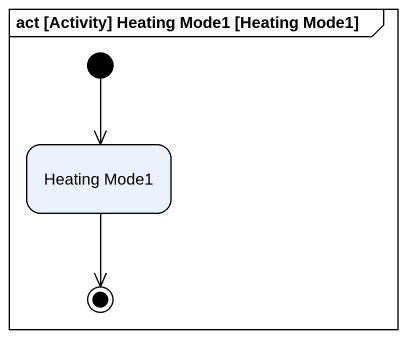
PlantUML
@startuml
mainframe act [Activity] Heating Mode1 [Heating Mode1]
hide empty description
state "Heating Mode1" as Heating_Mode1
[*] --> Heating_Mode1
Heating_Mode1 --> [*]
@enduml
